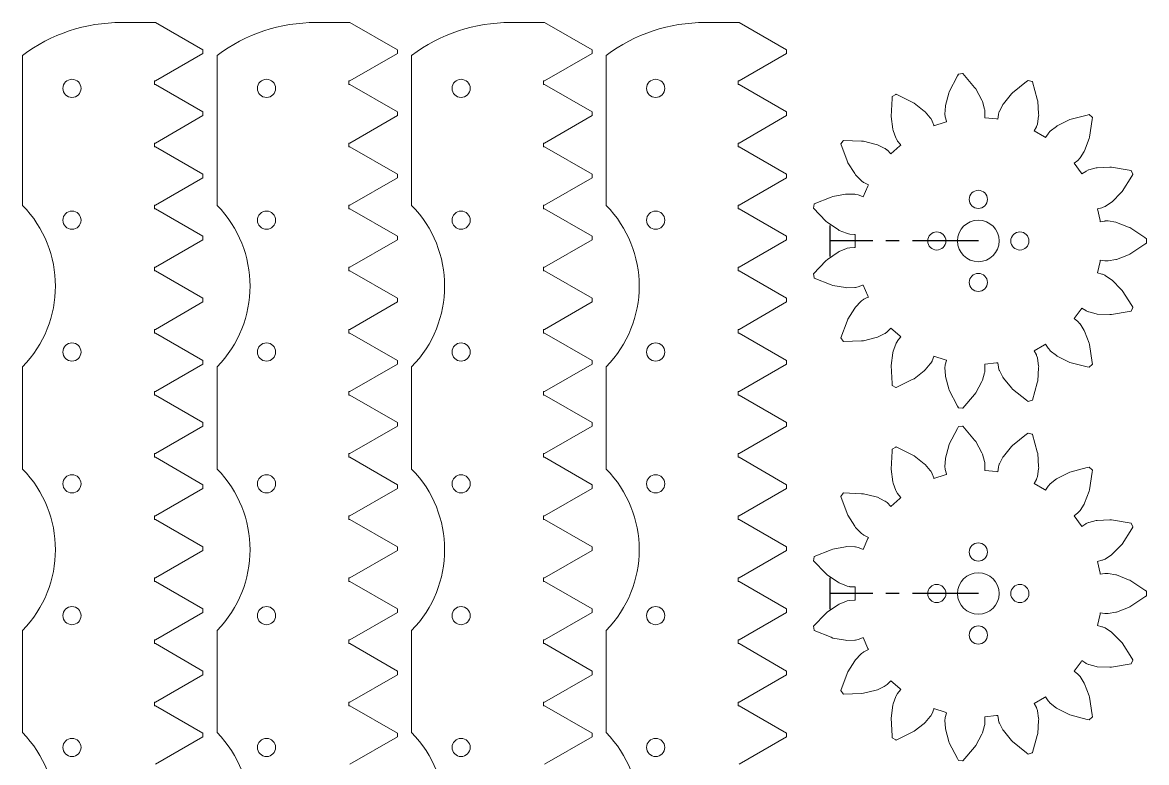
# Model space of a CAD drawing. Header units: inches. Extents: x 0.3 to 43.9, y 0.2 to 33.7.
# Drawn here: x 24.89 to 33.41, y 20.32 to 25.93 of the extents above; entities that cross this region are included whole.
import ezdxf

# ---------------------------------------------------------------- set-up
doc = ezdxf.new("R2010")
doc.units = ezdxf.units.IN
doc.header["$MEASUREMENT"] = 0
doc.linetypes.add('CENTERX2', pattern=[0.8, 0.5, -0.1, 0.1, -0.1])

msp = doc.modelspace()

# ---------------------------------------------------------------- linework, layer by layer
at = {"color": 7, "linetype": 'Continuous', "lineweight": 15}
for p, q in [((25.899, 25.9304), (25.6415, 25.9304)), ((26.259, 25.7226), (25.899, 25.9304)), ((27.374, 25.9304), (27.1165, 25.9304)), ((27.734, 25.7226), (27.374, 25.9304)), ((28.849, 25.9304), (28.5915, 25.9304)), ((29.209, 25.7226), (28.849, 25.9304)), ((30.324, 25.9304), (30.0665, 25.9304)), ((30.684, 25.7226), (30.324, 25.9304)), ((24.8915, 25.6804), (24.8915, 24.5428)), ((25.899, 25.487), (26.259, 25.6948)), ((26.259, 25.6948), (26.259, 25.7226)), ((26.3665, 25.6804), (26.3665, 24.5428)), ((27.374, 25.487), (27.734, 25.6948)), ((27.734, 25.6948), (27.734, 25.7226)), ((27.8415, 25.6804), (27.8415, 24.5428)), ((28.849, 25.487), (29.209, 25.6948)), ((29.209, 25.6948), (29.209, 25.7226)), ((29.3165, 25.6804), (29.3165, 24.5428)), ((30.324, 25.487), (30.684, 25.6948)), ((30.684, 25.6948), (30.684, 25.7226)), ((25.8915, 25.487), (25.899, 25.487)), ((25.8915, 25.4592), (25.8915, 25.487)), ((27.3665, 25.487), (27.374, 25.487)), ((27.3665, 25.4592), (27.3665, 25.487)), ((28.8415, 25.487), (28.849, 25.487)), ((28.8415, 25.4592), (28.8415, 25.487)), ((30.3165, 25.4592), (30.3165, 25.487)), ((30.3165, 25.487), (30.324, 25.487)), ((31.9169, 25.405), (31.9803, 25.5258)), ((31.9873, 25.5393), (31.9803, 25.5258)), ((31.9873, 25.5393), (32.0175, 25.5424)), ((32.0208, 25.5428), (32.0175, 25.5424)), ((32.1079, 25.4377), (32.0208, 25.5428)), ((32.3964, 25.3968), (32.5034, 25.4814)), ((32.5153, 25.4908), (32.5034, 25.4814)), ((32.5153, 25.4908), (32.5441, 25.4814)), ((32.5473, 25.4804), (32.5441, 25.4814)), ((32.5841, 25.349), (32.5473, 25.4804)), ((25.899, 25.4592), (25.8915, 25.4592)), ((26.259, 25.2514), (25.899, 25.4592)), ((27.374, 25.4592), (27.3665, 25.4592)), ((27.734, 25.2514), (27.374, 25.4592)), ((28.849, 25.4592), (28.8415, 25.4592)), ((29.209, 25.2514), (28.849, 25.4592)), ((30.324, 25.4592), (30.3165, 25.4592)), ((30.684, 25.2514), (30.324, 25.4592)), ((31.8877, 25.3007), (31.914, 25.3945)), ((31.9169, 25.405), (31.914, 25.3945)), ((32.1079, 25.4377), (32.1175, 25.4261)), ((32.1628, 25.3398), (32.1175, 25.4261)), ((32.3964, 25.3968), (32.3895, 25.3884)), ((31.4756, 25.2175), (31.4843, 25.3537)), ((31.4853, 25.3688), (31.4843, 25.3537)), ((31.4853, 25.3688), (31.5116, 25.384)), ((31.5145, 25.3856), (31.5116, 25.384)), ((31.5145, 25.3856), (31.6367, 25.3251)), ((31.6503, 25.3184), (31.6367, 25.3251)), ((31.6503, 25.3184), (31.7268, 25.2579)), ((32.1628, 25.3398), (32.1679, 25.3302)), ((32.1838, 25.2739), (32.1679, 25.3302)), ((32.2969, 25.256), (32.3242, 25.3077)), ((32.3272, 25.3134), (32.3242, 25.3077)), ((32.3272, 25.3134), (32.3895, 25.3884)), ((32.5841, 25.349), (32.5882, 25.3344)), ((32.5945, 25.2372), (32.5882, 25.3344)), ((25.899, 25.0157), (26.259, 25.2236)), ((26.259, 25.2236), (26.259, 25.2514)), ((27.374, 25.0157), (27.734, 25.2236)), ((27.734, 25.2236), (27.734, 25.2514)), ((28.849, 25.0157), (29.209, 25.2236)), ((29.209, 25.2236), (29.209, 25.2514)), ((30.324, 25.0157), (30.684, 25.2236)), ((30.684, 25.2236), (30.684, 25.2514)), ((31.7353, 25.2512), (31.7268, 25.2579)), ((31.7727, 25.2063), (31.7353, 25.2512)), ((31.8833, 25.2359), (31.8872, 25.2942)), ((31.8833, 25.2359), (31.8856, 25.2165)), ((31.8877, 25.3007), (31.8872, 25.2942)), ((32.1838, 25.2739), (32.1856, 25.2677)), ((32.1874, 25.2483), (32.1856, 25.2677)), ((32.1874, 25.2423), (32.1856, 25.2076)), ((32.1874, 25.2483), (32.1875, 25.2461)), ((32.1875, 25.2461), (32.1874, 25.2423)), ((32.2844, 25.1973), (32.2899, 25.2315)), ((32.2905, 25.2353), (32.2899, 25.2315)), ((32.2905, 25.2353), (32.2962, 25.2539)), ((32.2969, 25.256), (32.2962, 25.2539)), ((32.5951, 25.2263), (32.5942, 25.2199)), ((32.5945, 25.2372), (32.5951, 25.2263)), ((32.831, 25.1943), (32.9632, 25.2281)), ((32.9779, 25.2318), (32.9632, 25.2281)), ((32.9779, 25.2318), (33.0004, 25.2115)), ((31.4756, 25.2175), (31.4897, 25.121)), ((31.7727, 25.2063), (31.7769, 25.2013)), ((31.7864, 25.1843), (31.7769, 25.2013)), ((31.7864, 25.1843), (31.7874, 25.1824)), ((31.7999, 25.1501), (31.7874, 25.1824)), ((31.7999, 25.1501), (31.8012, 25.1465)), ((31.8012, 25.1465), (31.8864, 25.1741)), ((31.8859, 25.2144), (31.8856, 25.2165)), ((31.8859, 25.2144), (31.8948, 25.1809)), ((31.8958, 25.1772), (31.8864, 25.1741)), ((31.8958, 25.1772), (31.8948, 25.1809)), ((32.1856, 25.2076), (32.2745, 25.1983)), ((32.2844, 25.1973), (32.2745, 25.1983)), ((32.5772, 25.1381), (32.5614, 25.1072)), ((32.5789, 25.1415), (32.5772, 25.1381)), ((32.5852, 25.16), (32.5789, 25.1415)), ((32.5859, 25.1621), (32.5852, 25.16)), ((32.5942, 25.2199), (32.5859, 25.1621)), ((32.6828, 25.1061), (32.7288, 25.1422)), ((32.7339, 25.1462), (32.7288, 25.1422)), ((32.7339, 25.1462), (32.8213, 25.1895)), ((32.831, 25.1943), (32.8213, 25.1895)), ((33.0007, 25.1943), (32.9809, 25.0593)), ((33.0029, 25.2093), (33.0004, 25.2115)), ((33.0029, 25.2093), (33.0007, 25.1943)), ((31.4913, 25.1103), (31.4897, 25.121)), ((31.4913, 25.1103), (31.5115, 25.0554)), ((31.5137, 25.0493), (31.5115, 25.0554)), ((32.5614, 25.1072), (32.6389, 25.0625)), ((32.6475, 25.0575), (32.6389, 25.0625)), ((32.6475, 25.0575), (32.6665, 25.0866)), ((32.6686, 25.0898), (32.6665, 25.0866)), ((32.6686, 25.0898), (32.6814, 25.1045)), ((32.6828, 25.1061), (32.6814, 25.1045)), ((32.9809, 25.0593), (32.9771, 25.0491)), ((25.8915, 25.0157), (25.899, 25.0157)), ((25.8915, 24.988), (25.8915, 25.0157)), ((25.899, 24.988), (25.8915, 24.988)), ((26.259, 24.7801), (25.899, 24.988)), ((27.3665, 25.0157), (27.374, 25.0157)), ((27.3665, 24.988), (27.3665, 25.0157)), ((27.374, 24.988), (27.3665, 24.988)), ((27.734, 24.7801), (27.374, 24.988)), ((28.8415, 25.0157), (28.849, 25.0157)), ((28.8415, 24.988), (28.8415, 25.0157)), ((28.849, 24.988), (28.8415, 24.988)), ((29.209, 24.7801), (28.849, 24.988)), ((30.3165, 25.0157), (30.324, 25.0157)), ((30.3165, 24.988), (30.3165, 25.0157)), ((30.324, 24.988), (30.3165, 24.988)), ((30.684, 24.7801), (30.324, 24.988)), ((31.096, 25.0088), (31.1138, 25.0334)), ((31.096, 25.0088), (31.1434, 24.8809)), ((31.1158, 25.0361), (31.1138, 25.0334)), ((31.1158, 25.0361), (31.2521, 25.0305)), ((31.2673, 25.0299), (31.2521, 25.0305)), ((31.2673, 25.0299), (31.3617, 25.0058)), ((31.3722, 25.0031), (31.3617, 25.0058)), ((31.3722, 25.0031), (31.4247, 24.9773)), ((31.4305, 24.9745), (31.4247, 24.9773)), ((31.4305, 24.9745), (31.4461, 24.9628)), ((31.4751, 24.9343), (31.5416, 24.9942)), ((31.5137, 25.0493), (31.5237, 25.0326)), ((31.5248, 25.0308), (31.5237, 25.0326)), ((31.5248, 25.0308), (31.5466, 25.0038)), ((31.549, 25.0008), (31.5416, 24.9942)), ((31.549, 25.0008), (31.5466, 25.0038)), ((32.9771, 25.0491), (32.9433, 24.9577)), ((31.1487, 24.8667), (31.1434, 24.8809)), ((31.4479, 24.9615), (31.4461, 24.9628)), ((31.4479, 24.9615), (31.4724, 24.937)), ((31.4751, 24.9343), (31.4724, 24.937)), ((32.891, 24.8844), (32.864, 24.8626)), ((32.894, 24.8869), (32.891, 24.8844)), ((32.9072, 24.9011), (32.894, 24.8869)), ((32.9087, 24.9027), (32.9072, 24.9011)), ((32.9398, 24.9522), (32.9087, 24.9027)), ((32.9433, 24.9577), (32.9398, 24.9522)), ((31.1487, 24.8667), (31.2008, 24.7844)), ((32.9166, 24.7902), (32.864, 24.8626)), ((32.9225, 24.7821), (32.9516, 24.801)), ((32.9548, 24.8031), (32.9516, 24.801)), ((32.9548, 24.8031), (32.9725, 24.8113)), ((32.9745, 24.8122), (32.9725, 24.8113)), ((32.9745, 24.8122), (33.0312, 24.8265)), ((33.0375, 24.8281), (33.0312, 24.8265)), ((33.0375, 24.8281), (33.1348, 24.832)), ((33.1457, 24.8325), (33.1348, 24.832)), ((33.1457, 24.8325), (33.2802, 24.8096)), ((33.2951, 24.8071), (33.2802, 24.8096)), ((33.3075, 24.7793), (33.2951, 24.8071)), ((25.899, 24.5445), (26.259, 24.7523)), ((26.259, 24.7523), (26.259, 24.7801)), ((27.374, 24.5445), (27.734, 24.7523)), ((27.734, 24.7523), (27.734, 24.7801)), ((28.849, 24.5445), (29.209, 24.7523)), ((29.209, 24.7523), (29.209, 24.7801)), ((30.324, 24.5445), (30.684, 24.7523)), ((30.684, 24.7523), (30.684, 24.7801)), ((31.2066, 24.7752), (31.2008, 24.7844)), ((31.2066, 24.7752), (31.2474, 24.7333)), ((31.2519, 24.7286), (31.2474, 24.7333)), ((31.2678, 24.7174), (31.2519, 24.7286)), ((31.2696, 24.7161), (31.2678, 24.7174)), ((31.3004, 24.7003), (31.2696, 24.7161)), ((32.9166, 24.7902), (32.9225, 24.7821)), ((33.3007, 24.7635), (33.2277, 24.6482)), ((33.3088, 24.7763), (33.3007, 24.7635)), ((33.3075, 24.7793), (33.3088, 24.7763)), ((31.0347, 24.6106), (31.1308, 24.627)), ((31.1414, 24.6288), (31.1308, 24.627)), ((31.1414, 24.6288), (31.1999, 24.6266)), ((31.2064, 24.6263), (31.1999, 24.6266)), ((31.2064, 24.6263), (31.2254, 24.622)), ((31.2634, 24.6078), (31.2998, 24.6895)), ((31.3038, 24.6986), (31.2998, 24.6895)), ((31.3038, 24.6986), (31.3004, 24.7003)), ((33.2202, 24.6404), (33.1521, 24.5707)), ((33.2277, 24.6482), (33.2202, 24.6404)), ((25.8915, 24.5445), (25.899, 24.5445)), ((25.8915, 24.5167), (25.8915, 24.5445)), ((27.3665, 24.5445), (27.374, 24.5445)), ((27.3665, 24.5167), (27.3665, 24.5445)), ((28.8415, 24.5445), (28.849, 24.5445)), ((28.8415, 24.5167), (28.8415, 24.5445)), ((30.3165, 24.5445), (30.324, 24.5445)), ((30.3165, 24.5167), (30.3165, 24.5445)), ((30.8868, 24.5217), (30.8931, 24.5514)), ((30.8938, 24.5547), (30.8931, 24.5514)), ((30.8938, 24.5547), (31.0206, 24.605)), ((31.0347, 24.6106), (31.0206, 24.605)), ((31.2275, 24.6215), (31.2254, 24.622)), ((31.2275, 24.6215), (31.2598, 24.6091)), ((31.2634, 24.6078), (31.2598, 24.6091)), ((33.1467, 24.5671), (33.0981, 24.5345)), ((33.1521, 24.5707), (33.1467, 24.5671)), ((25.899, 24.5167), (25.8915, 24.5167)), ((26.259, 24.3089), (25.899, 24.5167)), ((27.374, 24.5167), (27.3665, 24.5167)), ((27.734, 24.3089), (27.374, 24.5167)), ((28.849, 24.5167), (28.8415, 24.5167)), ((29.209, 24.3089), (28.849, 24.5167)), ((30.324, 24.5167), (30.3165, 24.5167)), ((30.684, 24.3089), (30.324, 24.5167)), ((30.8868, 24.5217), (30.9822, 24.4241)), ((33.0745, 24.525), (33.041, 24.516)), ((33.0596, 24.4285), (33.041, 24.516)), ((33.0782, 24.526), (33.0745, 24.525)), ((33.0961, 24.5337), (33.0782, 24.526)), ((33.0981, 24.5345), (33.0961, 24.5337)), ((30.9927, 24.4133), (30.9822, 24.4241)), ((31.0739, 24.3592), (30.9927, 24.4133)), ((33.0596, 24.4285), (33.0616, 24.4188)), ((33.0616, 24.4188), (33.0959, 24.4242)), ((33.0997, 24.4248), (33.0959, 24.4242)), ((33.0997, 24.4248), (33.1192, 24.4251)), ((33.1214, 24.4251), (33.1192, 24.4251)), ((33.1214, 24.4251), (33.179, 24.4151)), ((33.1854, 24.414), (33.179, 24.4151)), ((33.1854, 24.414), (33.276, 24.378)), ((33.286, 24.374), (33.276, 24.378)), ((33.286, 24.374), (33.3996, 24.2984)), ((26.259, 24.2811), (26.259, 24.3089)), ((27.734, 24.2811), (27.734, 24.3089)), ((29.209, 24.2811), (29.209, 24.3089)), ((30.684, 24.2811), (30.684, 24.3089)), ((31.0829, 24.3532), (31.0739, 24.3592)), ((31.1371, 24.3315), (31.0829, 24.3532)), ((31.1432, 24.3291), (31.1371, 24.3315)), ((31.1623, 24.3253), (31.1432, 24.3291)), ((31.1644, 24.3249), (31.1623, 24.3253)), ((31.199, 24.323), (31.1644, 24.3249)), ((31.2029, 24.3228), (31.199, 24.323)), ((31.2029, 24.3228), (31.2029, 24.3129)), ((31.2029, 24.2234), (31.2029, 24.3129)), ((33.4122, 24.29), (33.3996, 24.2984)), ((33.4122, 24.29), (33.4122, 24.2866)), ((33.4122, 24.2866), (33.4122, 24.2563)), ((25.899, 24.0733), (26.259, 24.2811)), ((27.374, 24.0733), (27.734, 24.2811)), ((28.849, 24.0733), (29.209, 24.2811)), ((30.324, 24.0733), (30.684, 24.2811)), ((31.0829, 24.193), (31.1371, 24.2148)), ((31.1432, 24.2172), (31.1371, 24.2148)), ((31.1432, 24.2172), (31.1623, 24.2209)), ((31.1644, 24.2213), (31.1623, 24.2209)), ((31.1644, 24.2213), (31.199, 24.2232)), ((31.2029, 24.2234), (31.199, 24.2232)), ((33.3996, 24.2479), (33.286, 24.1723)), ((33.4122, 24.2563), (33.3996, 24.2479)), ((30.8868, 24.0245), (30.9822, 24.1221)), ((30.9927, 24.133), (30.9822, 24.1221)), ((30.9927, 24.133), (31.0739, 24.187)), ((31.0829, 24.193), (31.0739, 24.187)), ((33.0596, 24.1177), (33.041, 24.0302)), ((33.0616, 24.1274), (33.0596, 24.1177)), ((33.0959, 24.1221), (33.0616, 24.1274)), ((33.0997, 24.1215), (33.0959, 24.1221)), ((33.1192, 24.1212), (33.0997, 24.1215)), ((33.1214, 24.1211), (33.1192, 24.1212)), ((33.179, 24.1311), (33.1214, 24.1211)), ((33.1854, 24.1323), (33.179, 24.1311)), ((33.276, 24.1683), (33.1854, 24.1323)), ((33.286, 24.1723), (33.276, 24.1683)), ((25.8915, 24.0733), (25.899, 24.0733)), ((25.8915, 24.0455), (25.8915, 24.0733)), ((25.899, 24.0455), (25.8915, 24.0455)), ((26.259, 23.8376), (25.899, 24.0455)), ((27.3665, 24.0733), (27.374, 24.0733)), ((27.3665, 24.0455), (27.3665, 24.0733)), ((27.374, 24.0455), (27.3665, 24.0455)), ((27.734, 23.8376), (27.374, 24.0455)), ((28.8415, 24.0733), (28.849, 24.0733)), ((28.8415, 24.0455), (28.8415, 24.0733)), ((28.849, 24.0455), (28.8415, 24.0455)), ((29.209, 23.8376), (28.849, 24.0455)), ((30.3165, 24.0733), (30.324, 24.0733)), ((30.3165, 24.0455), (30.3165, 24.0733)), ((30.324, 24.0455), (30.3165, 24.0455)), ((30.684, 23.8376), (30.324, 24.0455)), ((33.041, 24.0302), (33.0745, 24.0212)), ((30.8868, 24.0245), (30.8931, 23.9949)), ((30.8938, 23.9916), (30.8931, 23.9949)), ((31.0206, 23.9412), (30.8938, 23.9916)), ((33.0782, 24.0202), (33.0745, 24.0212)), ((33.0782, 24.0202), (33.0961, 24.0126)), ((33.0981, 24.0117), (33.0961, 24.0126)), ((33.0981, 24.0117), (33.1467, 23.9791)), ((33.1521, 23.9755), (33.1467, 23.9791)), ((33.2202, 23.9058), (33.1521, 23.9755)), ((31.0347, 23.9356), (31.0206, 23.9412)), ((31.1308, 23.9192), (31.0347, 23.9356)), ((31.1414, 23.9174), (31.1308, 23.9192)), ((31.1999, 23.9196), (31.1414, 23.9174)), ((31.2064, 23.9199), (31.1999, 23.9196)), ((31.2254, 23.9242), (31.2064, 23.9199)), ((31.2275, 23.9247), (31.2254, 23.9242)), ((31.2598, 23.9371), (31.2275, 23.9247)), ((31.2634, 23.9385), (31.2598, 23.9371)), ((31.2634, 23.9385), (31.2998, 23.8567)), ((33.2202, 23.9058), (33.2277, 23.898)), ((33.3007, 23.7828), (33.2277, 23.898)), ((25.899, 23.602), (26.259, 23.8099)), ((26.259, 23.8099), (26.259, 23.8376)), ((27.374, 23.602), (27.734, 23.8099)), ((27.734, 23.8099), (27.734, 23.8376)), ((28.849, 23.602), (29.209, 23.8099)), ((29.209, 23.8099), (29.209, 23.8376)), ((30.324, 23.602), (30.684, 23.8099)), ((30.684, 23.8099), (30.684, 23.8376)), ((31.2066, 23.771), (31.2474, 23.813)), ((31.2519, 23.8176), (31.2474, 23.813)), ((31.2519, 23.8176), (31.2678, 23.8289)), ((31.2696, 23.8301), (31.2678, 23.8289)), ((31.2696, 23.8301), (31.3004, 23.8459)), ((31.3038, 23.8476), (31.2998, 23.8567)), ((31.3038, 23.8476), (31.3004, 23.8459)), ((33.3007, 23.7828), (33.3088, 23.77)), ((31.1487, 23.6795), (31.2008, 23.7619)), ((31.2066, 23.771), (31.2008, 23.7619)), ((32.9166, 23.7561), (32.864, 23.6836)), ((32.9225, 23.7641), (32.9166, 23.7561)), ((32.9516, 23.7452), (32.9225, 23.7641)), ((32.9548, 23.7431), (32.9516, 23.7452)), ((32.9725, 23.7349), (32.9548, 23.7431)), ((32.9745, 23.734), (32.9725, 23.7349)), ((33.0312, 23.7197), (32.9745, 23.734)), ((33.0375, 23.7182), (33.0312, 23.7197)), ((33.1348, 23.7142), (33.0375, 23.7182)), ((33.1457, 23.7137), (33.1348, 23.7142)), ((33.2802, 23.7366), (33.1457, 23.7137)), ((33.2951, 23.7392), (33.2802, 23.7366)), ((33.3075, 23.7669), (33.2951, 23.7392)), ((33.3088, 23.77), (33.3075, 23.7669)), ((31.096, 23.5374), (31.1434, 23.6653)), ((31.1487, 23.6795), (31.1434, 23.6653)), ((31.4724, 23.6092), (31.4479, 23.5847)), ((31.4751, 23.6119), (31.4724, 23.6092)), ((31.5416, 23.5521), (31.4751, 23.6119)), ((32.864, 23.6836), (32.891, 23.6618)), ((32.894, 23.6594), (32.891, 23.6618)), ((32.9072, 23.6451), (32.894, 23.6594)), ((32.9072, 23.6451), (32.9087, 23.6435)), ((32.9398, 23.594), (32.9087, 23.6435)), ((25.8915, 23.602), (25.899, 23.602)), ((25.8915, 23.5742), (25.8915, 23.602)), ((25.899, 23.5742), (25.8915, 23.5742)), ((26.259, 23.3664), (25.899, 23.5742)), ((27.3665, 23.602), (27.374, 23.602)), ((27.3665, 23.5742), (27.3665, 23.602)), ((27.374, 23.5742), (27.3665, 23.5742)), ((27.734, 23.3664), (27.374, 23.5742)), ((28.8415, 23.602), (28.849, 23.602)), ((28.8415, 23.5742), (28.8415, 23.602)), ((28.849, 23.5742), (28.8415, 23.5742)), ((29.209, 23.3664), (28.849, 23.5742)), ((30.3165, 23.602), (30.324, 23.602)), ((30.3165, 23.5742), (30.3165, 23.602)), ((30.324, 23.5742), (30.3165, 23.5742)), ((30.684, 23.3664), (30.324, 23.5742)), ((31.096, 23.5374), (31.1138, 23.5129)), ((31.3617, 23.5404), (31.2673, 23.5163)), ((31.3722, 23.5431), (31.3617, 23.5404)), ((31.4247, 23.5689), (31.3722, 23.5431)), ((31.4305, 23.5718), (31.4247, 23.5689)), ((31.4461, 23.5834), (31.4305, 23.5718)), ((31.4479, 23.5847), (31.4461, 23.5834)), ((31.5248, 23.5155), (31.5466, 23.5424)), ((31.549, 23.5454), (31.5416, 23.5521)), ((31.549, 23.5454), (31.5466, 23.5424)), ((32.9398, 23.594), (32.9433, 23.5885)), ((32.9771, 23.4971), (32.9433, 23.5885)), ((31.1158, 23.5101), (31.1138, 23.5129)), ((31.2521, 23.5157), (31.1158, 23.5101)), ((31.2673, 23.5163), (31.2521, 23.5157)), ((31.4913, 23.4359), (31.4897, 23.4252)), ((31.4913, 23.4359), (31.5115, 23.4908)), ((31.5137, 23.4969), (31.5115, 23.4908)), ((31.5137, 23.4969), (31.5237, 23.5136)), ((31.5248, 23.5155), (31.5237, 23.5136)), ((32.6389, 23.4838), (32.5614, 23.439)), ((32.5772, 23.4081), (32.5614, 23.439)), ((32.6475, 23.4887), (32.6389, 23.4838)), ((32.6475, 23.4887), (32.6665, 23.4597)), ((32.6686, 23.4564), (32.6665, 23.4597)), ((32.6686, 23.4564), (32.6814, 23.4418)), ((32.6828, 23.4401), (32.6814, 23.4418)), ((32.7288, 23.404), (32.6828, 23.4401)), ((32.9771, 23.4971), (32.9809, 23.487)), ((33.0007, 23.352), (32.9809, 23.487)), ((26.259, 23.3386), (26.259, 23.3664)), ((27.734, 23.3386), (27.734, 23.3664)), ((29.209, 23.3386), (29.209, 23.3664)), ((30.684, 23.3386), (30.684, 23.3664)), ((31.4756, 23.3287), (31.4897, 23.4252)), ((31.7864, 23.3619), (31.7769, 23.3449)), ((31.7874, 23.3638), (31.7864, 23.3619)), ((31.7999, 23.3962), (31.7874, 23.3638)), ((31.8012, 23.3998), (31.7999, 23.3962)), ((31.8864, 23.3721), (31.8012, 23.3998)), ((31.8859, 23.3319), (31.8948, 23.3653)), ((31.8958, 23.3691), (31.8864, 23.3721)), ((31.8958, 23.3691), (31.8948, 23.3653)), ((32.2745, 23.3479), (32.1856, 23.3386)), ((32.2844, 23.349), (32.2745, 23.3479)), ((32.2844, 23.349), (32.2899, 23.3148)), ((32.5772, 23.4081), (32.5789, 23.4047)), ((32.5852, 23.3862), (32.5789, 23.4047)), ((32.5852, 23.3862), (32.5859, 23.3842)), ((32.5942, 23.3263), (32.5859, 23.3842)), ((32.7339, 23.4), (32.7288, 23.404)), ((32.8213, 23.3568), (32.7339, 23.4)), ((32.831, 23.352), (32.8213, 23.3568)), ((32.9632, 23.3182), (32.831, 23.352)), ((33.0007, 23.352), (33.0029, 23.337)), ((24.8915, 23.3181), (24.8915, 22.5428)), ((25.899, 23.1308), (26.259, 23.3386)), ((26.3665, 23.3181), (26.3665, 22.5428)), ((27.374, 23.1308), (27.734, 23.3386)), ((27.8415, 23.3181), (27.8415, 22.5428)), ((28.849, 23.1308), (29.209, 23.3386)), ((29.3165, 23.3181), (29.3165, 22.5428)), ((30.324, 23.1308), (30.684, 23.3386)), ((31.4756, 23.3287), (31.4843, 23.1926)), ((31.7268, 23.2883), (31.6503, 23.2279)), ((31.7353, 23.295), (31.7268, 23.2883)), ((31.7727, 23.3399), (31.7353, 23.295)), ((31.7769, 23.3449), (31.7727, 23.3399)), ((31.8833, 23.3103), (31.8856, 23.3297)), ((31.8833, 23.3103), (31.8872, 23.252)), ((31.8859, 23.3319), (31.8856, 23.3297)), ((32.1838, 23.2723), (32.1679, 23.2161)), ((32.1856, 23.2786), (32.1838, 23.2723)), ((32.1874, 23.304), (32.1856, 23.3386)), ((32.1874, 23.298), (32.1856, 23.2786)), ((32.1874, 23.304), (32.1875, 23.3001)), ((32.1875, 23.3001), (32.1874, 23.298)), ((32.2905, 23.311), (32.2899, 23.3148)), ((32.2905, 23.311), (32.2962, 23.2924)), ((32.2969, 23.2903), (32.2962, 23.2924)), ((32.2969, 23.2903), (32.3242, 23.2386)), ((32.5945, 23.3091), (32.5882, 23.2118)), ((32.5942, 23.3263), (32.5951, 23.3199)), ((32.5951, 23.3199), (32.5945, 23.3091)), ((32.9779, 23.3144), (32.9632, 23.3182)), ((33.0004, 23.3347), (32.9779, 23.3144)), ((33.0029, 23.337), (33.0004, 23.3347)), ((31.4853, 23.1774), (31.4843, 23.1926)), ((31.5116, 23.1623), (31.4853, 23.1774)), ((31.6367, 23.2212), (31.5145, 23.1606)), ((31.6503, 23.2279), (31.6367, 23.2212)), ((31.8877, 23.2455), (31.8872, 23.252)), ((31.8877, 23.2455), (31.914, 23.1517)), ((32.1628, 23.2065), (32.1175, 23.1202)), ((32.1679, 23.2161), (32.1628, 23.2065)), ((32.3272, 23.2328), (32.3242, 23.2386)), ((32.3272, 23.2328), (32.3895, 23.1578)), ((32.5841, 23.1972), (32.5473, 23.0658)), ((32.5882, 23.2118), (32.5841, 23.1972)), ((25.8915, 23.1308), (25.899, 23.1308)), ((25.8915, 23.103), (25.8915, 23.1308)), ((25.899, 23.103), (25.8915, 23.103)), ((26.259, 22.8952), (25.899, 23.103)), ((27.3665, 23.1308), (27.374, 23.1308)), ((27.3665, 23.103), (27.3665, 23.1308)), ((27.374, 23.103), (27.3665, 23.103)), ((27.734, 22.8952), (27.374, 23.103)), ((28.8415, 23.1308), (28.849, 23.1308)), ((28.8415, 23.103), (28.8415, 23.1308)), ((28.849, 23.103), (28.8415, 23.103)), ((29.209, 22.8952), (28.849, 23.103)), ((30.3165, 23.1308), (30.324, 23.1308)), ((30.3165, 23.103), (30.3165, 23.1308)), ((30.324, 23.103), (30.3165, 23.103)), ((30.684, 22.8952), (30.324, 23.103)), ((31.5145, 23.1606), (31.5116, 23.1623)), ((31.9169, 23.1413), (31.914, 23.1517)), ((31.9169, 23.1413), (31.9803, 23.0204)), ((32.1079, 23.1085), (32.0208, 23.0035)), ((32.1175, 23.1202), (32.1079, 23.1085)), ((32.3964, 23.1495), (32.3895, 23.1578)), ((32.5034, 23.0648), (32.3964, 23.1495)), ((31.9873, 23.007), (31.9803, 23.0204)), ((32.0175, 23.0038), (31.9873, 23.007)), ((32.5153, 23.0554), (32.5034, 23.0648)), ((32.5441, 23.0648), (32.5153, 23.0554)), ((32.5473, 23.0658), (32.5441, 23.0648)), ((32.0208, 23.0035), (32.0175, 23.0038)), ((25.899, 22.6595), (26.259, 22.8674)), ((26.259, 22.8674), (26.259, 22.8952)), ((27.374, 22.6595), (27.734, 22.8674)), ((27.734, 22.8674), (27.734, 22.8952)), ((28.849, 22.6595), (29.209, 22.8674)), ((29.209, 22.8674), (29.209, 22.8952)), ((30.324, 22.6595), (30.684, 22.8674)), ((30.684, 22.8674), (30.684, 22.8952)), ((31.9169, 22.73), (31.9803, 22.8508)), ((31.9873, 22.8643), (31.9803, 22.8508)), ((31.9873, 22.8643), (32.0175, 22.8674)), ((32.0208, 22.8678), (32.0175, 22.8674)), ((32.1079, 22.7627), (32.0208, 22.8678)), ((32.1079, 22.7627), (32.1175, 22.7511)), ((32.1628, 22.6648), (32.1175, 22.7511)), ((32.3964, 22.7218), (32.5034, 22.8064)), ((32.5153, 22.8158), (32.5034, 22.8064)), ((32.5153, 22.8158), (32.5441, 22.8064)), ((32.5473, 22.8054), (32.5441, 22.8064)), ((32.5841, 22.674), (32.5473, 22.8054)), ((31.4756, 22.5425), (31.4843, 22.6787)), ((31.4853, 22.6938), (31.4843, 22.6787)), ((31.4853, 22.6938), (31.5116, 22.709)), ((31.5145, 22.7106), (31.5116, 22.709)), ((31.5145, 22.7106), (31.6367, 22.6501)), ((31.8877, 22.6257), (31.914, 22.7195)), ((31.9169, 22.73), (31.914, 22.7195)), ((32.3272, 22.6384), (32.3895, 22.7134)), ((32.3964, 22.7218), (32.3895, 22.7134)), ((32.5841, 22.674), (32.5882, 22.6594)), ((25.8915, 22.6595), (25.899, 22.6595)), ((25.8915, 22.6318), (25.8915, 22.6595)), ((25.899, 22.6318), (25.8915, 22.6318)), ((26.259, 22.4239), (25.899, 22.6318)), ((27.3665, 22.6595), (27.374, 22.6595)), ((27.3665, 22.6318), (27.3665, 22.6595)), ((27.374, 22.6318), (27.3665, 22.6318)), ((27.734, 22.4239), (27.374, 22.6318)), ((28.8415, 22.6595), (28.849, 22.6595)), ((28.8415, 22.6318), (28.8415, 22.6595)), ((28.849, 22.6318), (28.8415, 22.6318)), ((29.209, 22.4239), (28.849, 22.6318)), ((30.3165, 22.6595), (30.324, 22.6595)), ((30.3165, 22.6318), (30.3165, 22.6595)), ((30.324, 22.6318), (30.3165, 22.6318)), ((30.684, 22.4239), (30.324, 22.6318)), ((31.6503, 22.6434), (31.6367, 22.6501)), ((31.6503, 22.6434), (31.7268, 22.5829)), ((31.7353, 22.5762), (31.7268, 22.5829)), ((31.8833, 22.5609), (31.8872, 22.6192)), ((31.8877, 22.6257), (31.8872, 22.6192)), ((32.1628, 22.6648), (32.1679, 22.6552)), ((32.1838, 22.5989), (32.1679, 22.6552)), ((32.1838, 22.5989), (32.1856, 22.5927)), ((32.1874, 22.5733), (32.1856, 22.5927)), ((32.2969, 22.581), (32.2962, 22.5789)), ((32.2969, 22.581), (32.3242, 22.6327)), ((32.3272, 22.6384), (32.3242, 22.6327)), ((32.5945, 22.5622), (32.5882, 22.6594)), ((31.4756, 22.5425), (31.4897, 22.446)), ((31.7727, 22.5313), (31.7353, 22.5762)), ((31.7727, 22.5313), (31.7769, 22.5263)), ((31.7864, 22.5093), (31.7769, 22.5263)), ((31.7864, 22.5093), (31.7874, 22.5074)), ((31.7999, 22.4751), (31.7874, 22.5074)), ((31.8012, 22.4715), (31.8864, 22.4991)), ((31.8833, 22.5609), (31.8856, 22.5415)), ((31.8859, 22.5394), (31.8856, 22.5415)), ((31.8859, 22.5394), (31.8948, 22.5059)), ((31.8958, 22.5022), (31.8864, 22.4991)), ((31.8958, 22.5022), (31.8948, 22.5059)), ((32.1874, 22.5673), (32.1856, 22.5326)), ((32.1856, 22.5326), (32.2745, 22.5233)), ((32.1874, 22.5733), (32.1875, 22.5711)), ((32.1875, 22.5711), (32.1874, 22.5673)), ((32.2844, 22.5223), (32.2745, 22.5233)), ((32.2844, 22.5223), (32.2899, 22.5565)), ((32.2905, 22.5603), (32.2899, 22.5565)), ((32.2905, 22.5603), (32.2962, 22.5789)), ((32.5942, 22.5449), (32.5859, 22.4871)), ((32.5951, 22.5513), (32.5942, 22.5449)), ((32.5945, 22.5622), (32.5951, 22.5513)), ((32.7339, 22.4712), (32.8213, 22.5145)), ((32.831, 22.5193), (32.8213, 22.5145)), ((32.831, 22.5193), (32.9632, 22.5531)), ((32.9779, 22.5568), (32.9632, 22.5531)), ((32.9779, 22.5568), (33.0004, 22.5365)), ((33.0007, 22.5193), (32.9809, 22.3843)), ((33.0029, 22.5343), (33.0004, 22.5365)), ((33.0029, 22.5343), (33.0007, 22.5193)), ((26.259, 22.3961), (26.259, 22.4239)), ((27.734, 22.3961), (27.734, 22.4239)), ((29.209, 22.3961), (29.209, 22.4239)), ((30.684, 22.3961), (30.684, 22.4239)), ((31.4913, 22.4353), (31.4897, 22.446)), ((31.4913, 22.4353), (31.5115, 22.3804)), ((31.7999, 22.4751), (31.8012, 22.4715)), ((32.5772, 22.4631), (32.5614, 22.4322)), ((32.5614, 22.4322), (32.6389, 22.3875)), ((32.5789, 22.4665), (32.5772, 22.4631)), ((32.5852, 22.485), (32.5789, 22.4665)), ((32.5859, 22.4871), (32.5852, 22.485)), ((32.6475, 22.3825), (32.6665, 22.4116)), ((32.6686, 22.4148), (32.6665, 22.4116)), ((32.6686, 22.4148), (32.6814, 22.4295)), ((32.6828, 22.4311), (32.6814, 22.4295)), ((32.6828, 22.4311), (32.7288, 22.4672)), ((32.7339, 22.4712), (32.7288, 22.4672)), ((25.899, 22.1883), (26.259, 22.3961)), ((27.374, 22.1883), (27.734, 22.3961)), ((28.849, 22.1883), (29.209, 22.3961)), ((30.324, 22.1883), (30.684, 22.3961)), ((31.096, 22.3338), (31.1138, 22.3584)), ((31.096, 22.3338), (31.1434, 22.2059)), ((31.1158, 22.3611), (31.1138, 22.3584)), ((31.1158, 22.3611), (31.2521, 22.3555)), ((31.2673, 22.3549), (31.2521, 22.3555)), ((31.2673, 22.3549), (31.3617, 22.3308)), ((31.3722, 22.3281), (31.3617, 22.3308)), ((31.3722, 22.3281), (31.4247, 22.3023)), ((31.5137, 22.3743), (31.5115, 22.3804)), ((31.5137, 22.3743), (31.5237, 22.3576)), ((31.5248, 22.3558), (31.5237, 22.3576)), ((31.5248, 22.3558), (31.5466, 22.3288)), ((31.549, 22.3258), (31.5416, 22.3192)), ((31.549, 22.3258), (31.5466, 22.3288)), ((32.6475, 22.3825), (32.6389, 22.3875)), ((32.9771, 22.3741), (32.9433, 22.2827)), ((32.9809, 22.3843), (32.9771, 22.3741)), ((31.4305, 22.2995), (31.4247, 22.3023)), ((31.4305, 22.2995), (31.4461, 22.2878)), ((31.4479, 22.2865), (31.4461, 22.2878)), ((31.4479, 22.2865), (31.4724, 22.262)), ((31.4751, 22.2593), (31.4724, 22.262)), ((31.4751, 22.2593), (31.5416, 22.3192)), ((32.9398, 22.2772), (32.9087, 22.2277)), ((32.9433, 22.2827), (32.9398, 22.2772)), ((25.8915, 22.1883), (25.899, 22.1883)), ((25.8915, 22.1605), (25.8915, 22.1883)), ((25.899, 22.1605), (25.8915, 22.1605)), ((26.259, 21.9527), (25.899, 22.1605)), ((27.3665, 22.1883), (27.374, 22.1883)), ((27.3665, 22.1605), (27.3665, 22.1883)), ((27.374, 22.1605), (27.3665, 22.1605)), ((27.734, 21.9527), (27.374, 22.1605)), ((28.8415, 22.1883), (28.849, 22.1883)), ((28.8415, 22.1605), (28.8415, 22.1883)), ((28.849, 22.1605), (28.8415, 22.1605)), ((29.209, 21.9527), (28.849, 22.1605)), ((30.3165, 22.1883), (30.324, 22.1883)), ((30.3165, 22.1605), (30.3165, 22.1883)), ((30.324, 22.1605), (30.3165, 22.1605)), ((30.684, 21.9527), (30.324, 22.1605)), ((31.1487, 22.1917), (31.1434, 22.2059)), ((31.1487, 22.1917), (31.2008, 22.1094)), ((32.891, 22.2094), (32.864, 22.1876)), ((32.9166, 22.1152), (32.864, 22.1876)), ((32.894, 22.2119), (32.891, 22.2094)), ((32.9072, 22.2261), (32.894, 22.2119)), ((32.9087, 22.2277), (32.9072, 22.2261)), ((33.0375, 22.1531), (33.1348, 22.157)), ((33.1457, 22.1575), (33.1348, 22.157)), ((33.1457, 22.1575), (33.2802, 22.1346)), ((31.2066, 22.1002), (31.2008, 22.1094)), ((31.2066, 22.1002), (31.2474, 22.0583)), ((32.9166, 22.1152), (32.9225, 22.1071)), ((32.9225, 22.1071), (32.9516, 22.126)), ((32.9548, 22.1281), (32.9516, 22.126)), ((32.9548, 22.1281), (32.9725, 22.1363)), ((32.9745, 22.1372), (32.9725, 22.1363)), ((32.9745, 22.1372), (33.0312, 22.1515)), ((33.0375, 22.1531), (33.0312, 22.1515)), ((33.3007, 22.0885), (33.2277, 21.9732)), ((33.2951, 22.1321), (33.2802, 22.1346)), ((33.3075, 22.1043), (33.2951, 22.1321)), ((33.3088, 22.1013), (33.3007, 22.0885)), ((33.3075, 22.1043), (33.3088, 22.1013)), ((31.2519, 22.0536), (31.2474, 22.0583)), ((31.2678, 22.0424), (31.2519, 22.0536)), ((31.2634, 21.9328), (31.2998, 22.0145)), ((31.2696, 22.0411), (31.2678, 22.0424)), ((31.3004, 22.0253), (31.2696, 22.0411)), ((31.3038, 22.0236), (31.2998, 22.0145)), ((31.3038, 22.0236), (31.3004, 22.0253)), ((25.899, 21.7171), (26.259, 21.9249)), ((26.259, 21.9249), (26.259, 21.9527)), ((27.374, 21.7171), (27.734, 21.9249)), ((27.734, 21.9249), (27.734, 21.9527)), ((28.849, 21.7171), (29.209, 21.9249)), ((29.209, 21.9249), (29.209, 21.9527)), ((30.324, 21.7171), (30.684, 21.9249)), ((30.684, 21.9249), (30.684, 21.9527)), ((30.8938, 21.8797), (31.0206, 21.93)), ((31.0347, 21.9356), (31.0206, 21.93)), ((31.0347, 21.9356), (31.1308, 21.952)), ((31.1414, 21.9538), (31.1308, 21.952)), ((31.1414, 21.9538), (31.1999, 21.9516)), ((31.2064, 21.9513), (31.1999, 21.9516)), ((31.2064, 21.9513), (31.2254, 21.947)), ((31.2275, 21.9465), (31.2254, 21.947)), ((31.2275, 21.9465), (31.2598, 21.9341)), ((31.2634, 21.9328), (31.2598, 21.9341)), ((33.2202, 21.9654), (33.1521, 21.8957)), ((33.2277, 21.9732), (33.2202, 21.9654)), ((30.8868, 21.8467), (30.8931, 21.8764)), ((30.8868, 21.8467), (30.9822, 21.7491)), ((30.8938, 21.8797), (30.8931, 21.8764)), ((33.0745, 21.85), (33.041, 21.841)), ((33.0596, 21.7535), (33.041, 21.841)), ((33.0782, 21.851), (33.0745, 21.85)), ((33.0961, 21.8587), (33.0782, 21.851)), ((33.0981, 21.8595), (33.0961, 21.8587)), ((33.1467, 21.8921), (33.0981, 21.8595)), ((33.1521, 21.8957), (33.1467, 21.8921)), ((30.9927, 21.7383), (30.9822, 21.7491)), ((31.0739, 21.6842), (30.9927, 21.7383)), ((33.0596, 21.7535), (33.0616, 21.7438)), ((33.0616, 21.7438), (33.0959, 21.7492)), ((33.0997, 21.7498), (33.0959, 21.7492)), ((33.0997, 21.7498), (33.1192, 21.7501)), ((33.1214, 21.7501), (33.1192, 21.7501)), ((33.1214, 21.7501), (33.179, 21.7401)), ((33.1854, 21.739), (33.179, 21.7401)), ((33.1854, 21.739), (33.276, 21.703)), ((25.8915, 21.7171), (25.899, 21.7171)), ((25.8915, 21.6893), (25.8915, 21.7171)), ((25.899, 21.6893), (25.8915, 21.6893)), ((26.259, 21.4814), (25.899, 21.6893)), ((27.3665, 21.7171), (27.374, 21.7171)), ((27.3665, 21.6893), (27.3665, 21.7171)), ((27.374, 21.6893), (27.3665, 21.6893)), ((27.734, 21.4814), (27.374, 21.6893)), ((28.8415, 21.7171), (28.849, 21.7171)), ((28.8415, 21.6893), (28.8415, 21.7171)), ((28.849, 21.6893), (28.8415, 21.6893)), ((29.209, 21.4814), (28.849, 21.6893)), ((30.3165, 21.7171), (30.324, 21.7171)), ((30.3165, 21.6893), (30.3165, 21.7171)), ((30.324, 21.6893), (30.3165, 21.6893)), ((30.684, 21.4814), (30.324, 21.6893)), ((31.0829, 21.6782), (31.0739, 21.6842)), ((31.1371, 21.6565), (31.0829, 21.6782)), ((31.1432, 21.6541), (31.1371, 21.6565)), ((31.1623, 21.6503), (31.1432, 21.6541)), ((31.1644, 21.6499), (31.1623, 21.6503)), ((31.199, 21.648), (31.1644, 21.6499)), ((31.2029, 21.6478), (31.199, 21.648)), ((31.2029, 21.6478), (31.2029, 21.6379)), ((33.286, 21.699), (33.276, 21.703)), ((33.286, 21.699), (33.3996, 21.6234)), ((31.2029, 21.5484), (31.2029, 21.6379)), ((33.3996, 21.5729), (33.286, 21.4973)), ((33.4122, 21.615), (33.3996, 21.6234)), ((33.4122, 21.5813), (33.3996, 21.5729)), ((33.4122, 21.615), (33.4122, 21.6116)), ((33.4122, 21.6116), (33.4122, 21.5813)), ((26.259, 21.4537), (26.259, 21.4814)), ((27.734, 21.4537), (27.734, 21.4814)), ((29.209, 21.4537), (29.209, 21.4814)), ((30.684, 21.4537), (30.684, 21.4814)), ((30.9927, 21.458), (31.0739, 21.512)), ((31.0829, 21.518), (31.0739, 21.512)), ((31.0829, 21.518), (31.1371, 21.5398)), ((31.1432, 21.5422), (31.1371, 21.5398)), ((31.1432, 21.5422), (31.1623, 21.5459)), ((31.1644, 21.5463), (31.1623, 21.5459)), ((31.1644, 21.5463), (31.199, 21.5482)), ((31.2029, 21.5484), (31.199, 21.5482)), ((33.276, 21.4933), (33.1854, 21.4573)), ((33.286, 21.4973), (33.276, 21.4933)), ((25.899, 21.2458), (26.259, 21.4537)), ((27.374, 21.2458), (27.734, 21.4537)), ((28.849, 21.2458), (29.209, 21.4537)), ((30.324, 21.2458), (30.684, 21.4537)), ((30.8868, 21.3495), (30.9822, 21.4471)), ((30.9927, 21.458), (30.9822, 21.4471)), ((33.0596, 21.4427), (33.041, 21.3552)), ((33.0616, 21.4524), (33.0596, 21.4427)), ((33.0959, 21.4471), (33.0616, 21.4524)), ((33.0997, 21.4465), (33.0959, 21.4471)), ((33.1192, 21.4462), (33.0997, 21.4465)), ((33.1214, 21.4462), (33.1192, 21.4462)), ((33.179, 21.4561), (33.1214, 21.4462)), ((33.1854, 21.4573), (33.179, 21.4561)), ((24.8915, 21.3181), (24.8915, 20.5428)), ((26.3665, 21.3181), (26.3665, 20.5428)), ((27.8415, 21.3181), (27.8415, 20.5428)), ((29.3165, 21.3181), (29.3165, 20.5428)), ((30.8868, 21.3495), (30.8931, 21.3199)), ((30.8938, 21.3166), (30.8931, 21.3199)), ((31.0206, 21.2662), (30.8938, 21.3166)), ((33.041, 21.3552), (33.0745, 21.3462)), ((33.0782, 21.3452), (33.0745, 21.3462)), ((33.0782, 21.3452), (33.0961, 21.3376)), ((33.0981, 21.3367), (33.0961, 21.3376)), ((33.0981, 21.3367), (33.1467, 21.3041)), ((33.1521, 21.3005), (33.1467, 21.3041)), ((25.8915, 21.2458), (25.899, 21.2458)), ((25.8915, 21.218), (25.8915, 21.2458)), ((25.899, 21.218), (25.8915, 21.218)), ((26.259, 21.0102), (25.899, 21.218)), ((27.3665, 21.2458), (27.374, 21.2458)), ((27.3665, 21.218), (27.3665, 21.2458)), ((27.374, 21.218), (27.3665, 21.218)), ((27.734, 21.0102), (27.374, 21.218)), ((28.8415, 21.2458), (28.849, 21.2458)), ((28.8415, 21.218), (28.8415, 21.2458)), ((28.849, 21.218), (28.8415, 21.218)), ((29.209, 21.0102), (28.849, 21.218)), ((30.3165, 21.2458), (30.324, 21.2458)), ((30.3165, 21.218), (30.3165, 21.2458)), ((30.324, 21.218), (30.3165, 21.218)), ((30.684, 21.0102), (30.324, 21.218)), ((31.0347, 21.2606), (31.0206, 21.2662)), ((31.1308, 21.2442), (31.0347, 21.2606)), ((31.1414, 21.2424), (31.1308, 21.2442)), ((31.1999, 21.2446), (31.1414, 21.2424)), ((31.2064, 21.2449), (31.1999, 21.2446)), ((31.2254, 21.2492), (31.2064, 21.2449)), ((31.2275, 21.2497), (31.2254, 21.2492)), ((31.2598, 21.2621), (31.2275, 21.2497)), ((31.2634, 21.2635), (31.2598, 21.2621)), ((31.2634, 21.2635), (31.2998, 21.1817)), ((33.2202, 21.2308), (33.1521, 21.3005)), ((33.2202, 21.2308), (33.2277, 21.223)), ((33.3007, 21.1078), (33.2277, 21.223)), ((31.2066, 21.096), (31.2474, 21.138)), ((31.2519, 21.1426), (31.2474, 21.138)), ((31.2519, 21.1426), (31.2678, 21.1539)), ((31.2696, 21.1551), (31.2678, 21.1539)), ((31.2696, 21.1551), (31.3004, 21.1709)), ((31.3038, 21.1726), (31.2998, 21.1817)), ((31.3038, 21.1726), (31.3004, 21.1709)), ((31.1487, 21.0045), (31.2008, 21.0869)), ((31.2066, 21.096), (31.2008, 21.0869)), ((32.9166, 21.0811), (32.864, 21.0086)), ((32.9225, 21.0891), (32.9166, 21.0811)), ((32.9516, 21.0702), (32.9225, 21.0891)), ((32.9548, 21.0681), (32.9516, 21.0702)), ((32.9725, 21.0599), (32.9548, 21.0681)), ((32.9745, 21.059), (32.9725, 21.0599)), ((33.0312, 21.0447), (32.9745, 21.059)), ((33.2802, 21.0616), (33.1457, 21.0387)), ((33.2951, 21.0642), (33.2802, 21.0616)), ((33.3075, 21.0919), (33.2951, 21.0642)), ((33.3007, 21.1078), (33.3088, 21.095)), ((33.3088, 21.095), (33.3075, 21.0919)), ((25.899, 20.7746), (26.259, 20.9824)), ((26.259, 20.9824), (26.259, 21.0102)), ((27.374, 20.7746), (27.734, 20.9824)), ((27.734, 20.9824), (27.734, 21.0102)), ((28.849, 20.7746), (29.209, 20.9824)), ((29.209, 20.9824), (29.209, 21.0102)), ((30.324, 20.7746), (30.684, 20.9824)), ((30.684, 20.9824), (30.684, 21.0102)), ((31.096, 20.8624), (31.1434, 20.9903)), ((31.1487, 21.0045), (31.1434, 20.9903)), ((32.864, 21.0086), (32.891, 20.9868)), ((32.894, 20.9844), (32.891, 20.9868)), ((32.9072, 20.9701), (32.894, 20.9844)), ((32.9072, 20.9701), (32.9087, 20.9685)), ((32.9398, 20.919), (32.9087, 20.9685)), ((33.0375, 21.0432), (33.0312, 21.0447)), ((33.1348, 21.0392), (33.0375, 21.0432)), ((33.1457, 21.0387), (33.1348, 21.0392)), ((31.4247, 20.8939), (31.3722, 20.8681)), ((31.4305, 20.8968), (31.4247, 20.8939)), ((31.4461, 20.9084), (31.4305, 20.8968)), ((31.4479, 20.9097), (31.4461, 20.9084)), ((31.4724, 20.9342), (31.4479, 20.9097)), ((31.4751, 20.9369), (31.4724, 20.9342)), ((31.5416, 20.8771), (31.4751, 20.9369)), ((31.549, 20.8704), (31.5416, 20.8771)), ((32.9398, 20.919), (32.9433, 20.9135)), ((32.9771, 20.8221), (32.9433, 20.9135)), ((31.096, 20.8624), (31.1138, 20.8379)), ((31.1158, 20.8351), (31.1138, 20.8379)), ((31.2521, 20.8407), (31.1158, 20.8351)), ((31.2673, 20.8413), (31.2521, 20.8407)), ((31.3617, 20.8654), (31.2673, 20.8413)), ((31.3722, 20.8681), (31.3617, 20.8654)), ((31.4913, 20.7609), (31.5115, 20.8158)), ((31.5137, 20.8219), (31.5115, 20.8158)), ((31.5137, 20.8219), (31.5237, 20.8386)), ((31.5248, 20.8405), (31.5237, 20.8386)), ((31.5248, 20.8405), (31.5466, 20.8674)), ((31.549, 20.8704), (31.5466, 20.8674)), ((32.6389, 20.8088), (32.5614, 20.764)), ((32.6475, 20.8137), (32.6389, 20.8088)), ((32.6475, 20.8137), (32.6665, 20.7847)), ((32.9771, 20.8221), (32.9809, 20.812)), ((33.0007, 20.677), (32.9809, 20.812)), ((25.8915, 20.7746), (25.899, 20.7746)), ((25.8915, 20.7468), (25.8915, 20.7746)), ((25.899, 20.7468), (25.8915, 20.7468)), ((26.259, 20.539), (25.899, 20.7468)), ((27.3665, 20.7746), (27.374, 20.7746)), ((27.3665, 20.7468), (27.3665, 20.7746)), ((27.374, 20.7468), (27.3665, 20.7468)), ((27.734, 20.539), (27.374, 20.7468)), ((28.8415, 20.7746), (28.849, 20.7746)), ((28.8415, 20.7468), (28.8415, 20.7746)), ((28.849, 20.7468), (28.8415, 20.7468)), ((29.209, 20.539), (28.849, 20.7468)), ((30.3165, 20.7746), (30.324, 20.7746)), ((30.3165, 20.7468), (30.3165, 20.7746)), ((30.324, 20.7468), (30.3165, 20.7468)), ((30.684, 20.539), (30.324, 20.7468)), ((31.4756, 20.6537), (31.4897, 20.7502)), ((31.4913, 20.7609), (31.4897, 20.7502)), ((31.7999, 20.7212), (31.7874, 20.6888)), ((31.8012, 20.7248), (31.7999, 20.7212)), ((31.8864, 20.6971), (31.8012, 20.7248)), ((32.5772, 20.7331), (32.5614, 20.764)), ((32.5772, 20.7331), (32.5789, 20.7297)), ((32.5852, 20.7112), (32.5789, 20.7297)), ((32.5852, 20.7112), (32.5859, 20.7092)), ((32.5942, 20.6513), (32.5859, 20.7092)), ((32.6686, 20.7814), (32.6665, 20.7847)), ((32.6686, 20.7814), (32.6814, 20.7668)), ((32.6828, 20.7651), (32.6814, 20.7668)), ((32.7288, 20.729), (32.6828, 20.7651)), ((32.7339, 20.725), (32.7288, 20.729)), ((32.8213, 20.6818), (32.7339, 20.725)), ((31.4756, 20.6537), (31.4843, 20.5176)), ((31.7353, 20.62), (31.7268, 20.6133)), ((31.7727, 20.6649), (31.7353, 20.62)), ((31.7769, 20.6699), (31.7727, 20.6649)), ((31.7864, 20.6869), (31.7769, 20.6699)), ((31.7874, 20.6888), (31.7864, 20.6869)), ((31.8833, 20.6353), (31.8856, 20.6547)), ((31.8833, 20.6353), (31.8872, 20.577)), ((31.8859, 20.6569), (31.8856, 20.6547)), ((31.8859, 20.6569), (31.8948, 20.6903)), ((31.8958, 20.6941), (31.8864, 20.6971)), ((31.8958, 20.6941), (31.8948, 20.6903)), ((32.2745, 20.6729), (32.1856, 20.6636)), ((32.1874, 20.629), (32.1856, 20.6636)), ((32.1874, 20.623), (32.1856, 20.6036)), ((32.1874, 20.629), (32.1875, 20.6251)), ((32.1875, 20.6251), (32.1874, 20.623)), ((32.2844, 20.674), (32.2745, 20.6729)), ((32.2844, 20.674), (32.2899, 20.6398)), ((32.2905, 20.636), (32.2899, 20.6398)), ((32.2905, 20.636), (32.2962, 20.6174)), ((32.5945, 20.6341), (32.5882, 20.5368)), ((32.5942, 20.6513), (32.5951, 20.6449)), ((32.5951, 20.6449), (32.5945, 20.6341)), ((32.831, 20.677), (32.8213, 20.6818)), ((32.9632, 20.6432), (32.831, 20.677)), ((32.9779, 20.6394), (32.9632, 20.6432)), ((33.0004, 20.6597), (32.9779, 20.6394)), ((33.0029, 20.662), (33.0004, 20.6597)), ((33.0007, 20.677), (33.0029, 20.662)), ((26.259, 20.5112), (26.259, 20.539)), ((27.734, 20.5112), (27.734, 20.539)), ((29.209, 20.5112), (29.209, 20.539)), ((30.684, 20.5112), (30.684, 20.539)), ((31.6367, 20.5462), (31.5145, 20.4856)), ((31.6503, 20.5529), (31.6367, 20.5462)), ((31.7268, 20.6133), (31.6503, 20.5529)), ((31.8877, 20.5705), (31.8872, 20.577)), ((31.8877, 20.5705), (31.914, 20.4767)), ((32.1679, 20.5411), (32.1628, 20.5315)), ((32.1838, 20.5973), (32.1679, 20.5411)), ((32.1856, 20.6036), (32.1838, 20.5973)), ((32.2969, 20.6153), (32.2962, 20.6174)), ((32.2969, 20.6153), (32.3242, 20.5636)), ((32.3272, 20.5578), (32.3242, 20.5636)), ((32.3272, 20.5578), (32.3895, 20.4828)), ((32.5882, 20.5368), (32.5841, 20.5222)), ((25.899, 20.3033), (26.259, 20.5112)), ((27.374, 20.3033), (27.734, 20.5112)), ((28.849, 20.3033), (29.209, 20.5112)), ((30.324, 20.3033), (30.684, 20.5112)), ((31.4853, 20.5024), (31.4843, 20.5176)), ((31.5116, 20.4873), (31.4853, 20.5024)), ((31.5145, 20.4856), (31.5116, 20.4873)), ((31.9169, 20.4663), (31.914, 20.4767)), ((31.9169, 20.4663), (31.9803, 20.3454)), ((32.1628, 20.5315), (32.1175, 20.4452)), ((32.3964, 20.4745), (32.3895, 20.4828)), ((32.5034, 20.3898), (32.3964, 20.4745)), ((32.5841, 20.5222), (32.5473, 20.3908)), ((32.1079, 20.4335), (32.0208, 20.3285)), ((32.1175, 20.4452), (32.1079, 20.4335)), ((32.5153, 20.3804), (32.5034, 20.3898)), ((32.5441, 20.3898), (32.5153, 20.3804)), ((32.5473, 20.3908), (32.5441, 20.3898)), ((31.9873, 20.332), (31.9803, 20.3454)), ((32.0175, 20.3288), (31.9873, 20.332)), ((32.0208, 20.3285), (32.0175, 20.3288))]:
    msp.add_line(p, q, dxfattribs=at)
at = {"color": 7, "linetype": 'CENTERX2'}
for p, q in [((31.0123, 24.3909), (31.0123, 24.1553)), ((32.1373, 24.2731), (31.0123, 24.2731)), ((31.0123, 21.7159), (31.0123, 21.4803)), ((32.1373, 21.5981), (31.0123, 21.5981))]:
    msp.add_line(p, q, dxfattribs=at)
at = {"color": 7, "linetype": 'Continuous', "lineweight": 15}
for centre, radius in [((25.2665, 25.4304), 0.0689), ((26.7415, 25.4304), 0.0689), ((28.2165, 25.4304), 0.0689), ((29.6915, 25.4304), 0.0689), ((32.1373, 24.5881), 0.0689), ((25.2665, 24.4304), 0.0689), ((26.7415, 24.4304), 0.0689), ((28.2165, 24.4304), 0.0689), ((29.6915, 24.4304), 0.0689), ((32.1373, 24.2731), 0.1575), ((31.8224, 24.2731), 0.0689), ((32.4523, 24.2731), 0.0689), ((32.1373, 23.9582), 0.0689), ((25.2665, 23.4304), 0.0689), ((26.7415, 23.4304), 0.0689), ((28.2165, 23.4304), 0.0689), ((29.6915, 23.4304), 0.0689), ((25.2665, 22.4304), 0.0689), ((26.7415, 22.4304), 0.0689), ((28.2165, 22.4304), 0.0689), ((29.6915, 22.4304), 0.0689), ((32.1373, 21.9131), 0.0689), ((32.1373, 21.5981), 0.1575), ((31.8224, 21.5981), 0.0689), ((32.4523, 21.5981), 0.0689), ((25.2665, 21.4304), 0.0689), ((26.7415, 21.4304), 0.0689), ((28.2165, 21.4304), 0.0689), ((29.6915, 21.4304), 0.0689), ((32.1373, 21.2832), 0.0689), ((25.2665, 20.4304), 0.0689), ((26.7415, 20.4304), 0.0689), ((28.2165, 20.4304), 0.0689), ((29.6915, 20.4304), 0.0689)]:
    msp.add_circle(centre, radius, dxfattribs=at)
for centre, radius, start, end in [((25.6415, 24.6804), 1.25, 90, 126.8699), ((27.1165, 24.6804), 1.25, 90, 126.8699), ((28.5915, 24.6804), 1.25, 90, 126.8699), ((30.0665, 24.6804), 1.25, 90, 126.8699), ((24.2665, 23.9304), 0.875, 315.58469, 44.41531), ((25.7415, 23.9304), 0.875, 315.58469, 44.41531), ((27.2165, 23.9304), 0.875, 315.58469, 44.41531), ((28.6915, 23.9304), 0.875, 315.58469, 44.41531), ((24.2665, 21.9304), 0.875, 315.58469, 44.41531), ((25.7415, 21.9304), 0.875, 315.58469, 44.41531), ((27.2165, 21.9304), 0.875, 315.58469, 44.41531), ((28.6915, 21.9304), 0.875, 315.58469, 44.41531), ((24.2665, 19.9304), 0.875, 315.58469, 44.41531), ((25.7415, 19.9304), 0.875, 315.58469, 44.41531), ((27.2165, 19.9304), 0.875, 315.58469, 44.41531), ((28.6915, 19.9304), 0.875, 315.58469, 44.41531)]:
    msp.add_arc(centre, radius, start, end, dxfattribs=at)

doc.saveas('drawing.dxf')
